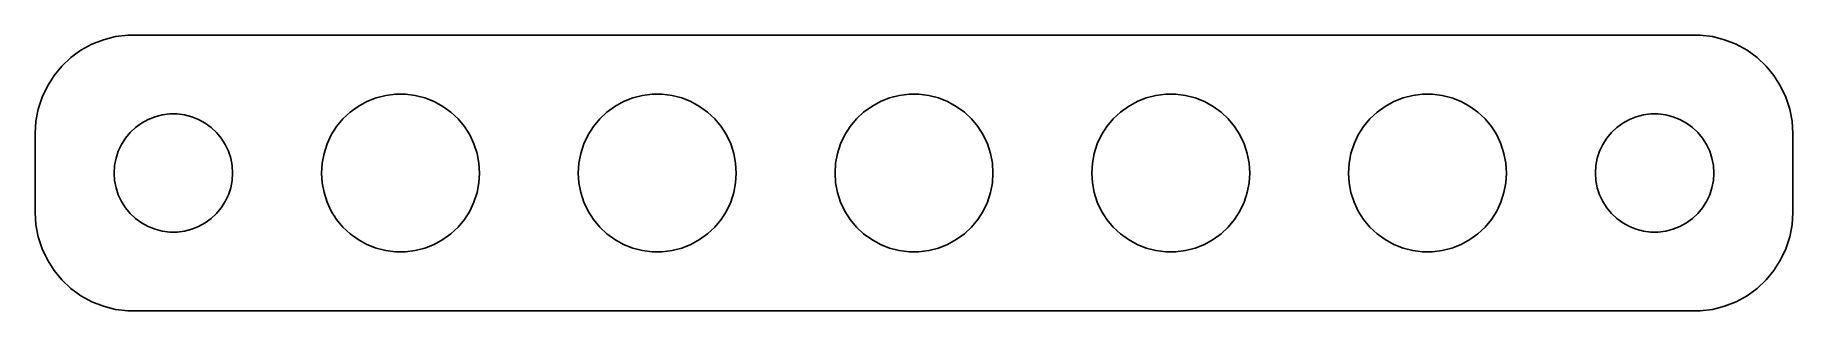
# Model space of a CAD drawing. Header units: metres. Extents: x -44.5 to 44.5, y 17 to 31.
import ezdxf

# ---------------------------------------------------------------- set-up
doc = ezdxf.new("R2010")
doc.units = ezdxf.units.M

msp = doc.modelspace()

# ---------------------------------------------------------------- linework, layer by layer
for p, q in [((-41.6289, 30.5241), (-42.1791, 30.2216)), ((-41.0451, 30.7553), (-41.6289, 30.5241)), ((-40.4369, 30.9114), (-41.0451, 30.7553)), ((-39.8139, 30.9901), (-40.4369, 30.9114)), ((39.8139, 30.9901), (-39.8139, 30.9901)), ((40.4369, 30.9114), (39.8139, 30.9901)), ((41.0451, 30.7553), (40.4369, 30.9114)), ((41.6289, 30.5241), (41.0451, 30.7553)), ((42.1791, 30.2216), (41.6289, 30.5241)), ((-43.1448, 29.4227), (-43.5451, 28.9389)), ((-42.6871, 29.8526), (-43.1448, 29.4227)), ((-42.1791, 30.2216), (-42.6871, 29.8526)), ((42.6871, 29.8526), (42.1791, 30.2216)), ((43.1448, 29.4227), (42.6871, 29.8526)), ((43.5451, 28.9389), (43.1448, 29.4227)), ((-43.5451, 28.9389), (-43.8815, 28.4088)), ((43.8815, 28.4088), (43.5451, 28.9389)), ((-44.1489, 27.8406), (-44.3429, 27.2434)), ((-43.8815, 28.4088), (-44.1489, 27.8406)), ((-28.1433, 27.3773), (-27.7031, 27.6193)), ((-27.7031, 27.6193), (-27.2361, 27.8042)), ((-27.2361, 27.8042), (-26.7495, 27.9291)), ((-26.7495, 27.9291), (-26.2512, 27.9921)), ((-26.2512, 27.9921), (-25.7488, 27.9921)), ((-25.7488, 27.9921), (-25.2505, 27.9291)), ((-25.2505, 27.9291), (-24.7639, 27.8042)), ((-24.7639, 27.8042), (-24.2969, 27.6193)), ((-24.2969, 27.6193), (-23.8567, 27.3773)), ((-15.1433, 27.3773), (-14.7031, 27.6193)), ((-14.7031, 27.6193), (-14.2361, 27.8042)), ((-14.2361, 27.8042), (-13.7495, 27.9291)), ((-13.7495, 27.9291), (-13.2512, 27.9921)), ((-13.2512, 27.9921), (-12.7488, 27.9921)), ((-12.7488, 27.9921), (-12.2505, 27.9291)), ((-12.2505, 27.9291), (-11.7639, 27.8042)), ((-11.7639, 27.8042), (-11.2969, 27.6193)), ((-11.2969, 27.6193), (-10.8567, 27.3773)), ((-2.1433, 27.3773), (-1.70311, 27.6193)), ((-1.70311, 27.6193), (-1.23605, 27.8042)), ((-1.23605, 27.8042), (-0.74951, 27.9291)), ((-0.74951, 27.9291), (-0.25116, 27.9921)), ((-0.25116, 27.9921), (0.25116, 27.9921)), ((0.25116, 27.9921), (0.74951, 27.9291)), ((0.74951, 27.9291), (1.23605, 27.8042)), ((1.23605, 27.8042), (1.70311, 27.6193)), ((1.70311, 27.6193), (2.1433, 27.3773)), ((10.8567, 27.3773), (11.2969, 27.6193)), ((11.2969, 27.6193), (11.7639, 27.8042)), ((11.7639, 27.8042), (12.2505, 27.9291)), ((12.2505, 27.9291), (12.7488, 27.9921)), ((12.7488, 27.9921), (13.2512, 27.9921)), ((13.2512, 27.9921), (13.7495, 27.9291)), ((13.7495, 27.9291), (14.2361, 27.8042)), ((14.2361, 27.8042), (14.7031, 27.6193)), ((14.7031, 27.6193), (15.1433, 27.3773)), ((23.8567, 27.3773), (24.2969, 27.6193)), ((24.2969, 27.6193), (24.7639, 27.8042)), ((24.7639, 27.8042), (25.2505, 27.9291)), ((25.2505, 27.9291), (25.7488, 27.9921)), ((25.7488, 27.9921), (26.2512, 27.9921)), ((26.2512, 27.9921), (26.7495, 27.9291)), ((26.7495, 27.9291), (27.2361, 27.8042)), ((27.2361, 27.8042), (27.7031, 27.6193)), ((27.7031, 27.6193), (28.1433, 27.3773)), ((44.1489, 27.8406), (43.8815, 28.4088)), ((44.3429, 27.2434), (44.1489, 27.8406)), ((-44.3429, 27.2434), (-44.4606, 26.6267)), ((-39.1075, 26.533), (-38.7773, 26.7145)), ((-38.7773, 26.7145), (-38.427, 26.8532)), ((-38.427, 26.8532), (-38.0621, 26.9469)), ((-38.0621, 26.9469), (-37.6884, 26.9941)), ((-37.6884, 26.9941), (-37.3116, 26.9941)), ((-37.3116, 26.9941), (-36.9379, 26.9469)), ((-36.9379, 26.9469), (-36.5729, 26.8532)), ((-36.5729, 26.8532), (-36.2227, 26.7145)), ((-36.2227, 26.7145), (-35.8925, 26.533)), ((-29.2361, 26.3511), (-28.9159, 26.7382)), ((-28.9159, 26.7382), (-28.5497, 27.082)), ((-28.5497, 27.082), (-28.1433, 27.3773)), ((-23.8567, 27.3773), (-23.4503, 27.082)), ((-23.4503, 27.082), (-23.0841, 26.7382)), ((-23.0841, 26.7382), (-22.7639, 26.3511)), ((-16.2361, 26.3511), (-15.9159, 26.7382)), ((-15.9159, 26.7382), (-15.5497, 27.082)), ((-15.5497, 27.082), (-15.1433, 27.3773)), ((-10.8567, 27.3773), (-10.4503, 27.082)), ((-10.4503, 27.082), (-10.0841, 26.7382)), ((-10.0841, 26.7382), (-9.76393, 26.3511)), ((-3.23605, 26.3511), (-2.91586, 26.7382)), ((-2.91586, 26.7382), (-2.54968, 27.082)), ((-2.54968, 27.082), (-2.1433, 27.3773)), ((2.1433, 27.3773), (2.54968, 27.082)), ((2.54968, 27.082), (2.91586, 26.7382)), ((2.91586, 26.7382), (3.23605, 26.3511)), ((9.76393, 26.3511), (10.0841, 26.7382)), ((10.0841, 26.7382), (10.4503, 27.082)), ((10.4503, 27.082), (10.8567, 27.3773)), ((15.1433, 27.3773), (15.5497, 27.082)), ((15.5497, 27.082), (15.9159, 26.7382)), ((15.9159, 26.7382), (16.2361, 26.3511)), ((22.7639, 26.3511), (23.0841, 26.7382)), ((23.0841, 26.7382), (23.4503, 27.082)), ((23.4503, 27.082), (23.8567, 27.3773)), ((28.1433, 27.3773), (28.5497, 27.082)), ((28.5497, 27.082), (28.9159, 26.7382)), ((28.9159, 26.7382), (29.2361, 26.3511)), ((35.8925, 26.533), (36.2227, 26.7145)), ((36.2227, 26.7145), (36.5729, 26.8532)), ((36.5729, 26.8532), (36.9379, 26.9469)), ((36.9379, 26.9469), (37.3116, 26.9941)), ((37.3116, 26.9941), (37.6884, 26.9941)), ((37.6884, 26.9941), (38.0621, 26.9469)), ((38.0621, 26.9469), (38.427, 26.8532)), ((38.427, 26.8532), (38.7773, 26.7145)), ((38.7773, 26.7145), (39.1075, 26.533)), ((44.4606, 26.6267), (44.3429, 27.2434)), ((-44.4606, 26.6267), (-44.5, 26)), ((-44.5, 26), (-44.5, 22)), ((-39.927, 25.7634), (-39.6869, 26.0536)), ((-39.6869, 26.0536), (-39.4123, 26.3115)), ((-39.4123, 26.3115), (-39.1075, 26.533)), ((-35.8925, 26.533), (-35.5877, 26.3115)), ((-35.5877, 26.3115), (-35.3131, 26.0536)), ((-35.3131, 26.0536), (-35.0729, 25.7634)), ((-29.7191, 25.4725), (-29.5052, 25.927)), ((-29.5052, 25.927), (-29.2361, 26.3511)), ((-22.7639, 26.3511), (-22.4948, 25.927)), ((-22.4948, 25.927), (-22.2809, 25.4725)), ((-16.7191, 25.4725), (-16.5052, 25.927)), ((-16.5052, 25.927), (-16.2361, 26.3511)), ((-9.76393, 26.3511), (-9.49477, 25.927)), ((-9.49477, 25.927), (-9.28088, 25.4725)), ((-3.7191, 25.4725), (-3.50522, 25.927)), ((-3.50522, 25.927), (-3.23605, 26.3511)), ((3.23605, 26.3511), (3.50522, 25.927)), ((3.50522, 25.927), (3.7191, 25.4725)), ((9.28088, 25.4725), (9.49477, 25.927)), ((9.49477, 25.927), (9.76393, 26.3511)), ((16.2361, 26.3511), (16.5052, 25.927)), ((16.5052, 25.927), (16.7191, 25.4725)), ((22.2809, 25.4725), (22.4948, 25.927)), ((22.4948, 25.927), (22.7639, 26.3511)), ((29.2361, 26.3511), (29.5052, 25.927)), ((29.5052, 25.927), (29.7191, 25.4725)), ((35.0729, 25.7634), (35.3131, 26.0536)), ((35.3131, 26.0536), (35.5877, 26.3115)), ((35.5877, 26.3115), (35.8925, 26.533)), ((39.1075, 26.533), (39.4123, 26.3115)), ((39.4123, 26.3115), (39.6869, 26.0536)), ((39.6869, 26.0536), (39.927, 25.7634)), ((44.5, 26), (44.4606, 26.6267)), ((44.5, 22), (44.5, 26)), ((-40.4057, 24.7461), (-40.2893, 25.1044)), ((-40.2893, 25.1044), (-40.1289, 25.4453)), ((-40.1289, 25.4453), (-39.927, 25.7634)), ((-35.0729, 25.7634), (-34.8711, 25.4453)), ((-34.8711, 25.4453), (-34.7107, 25.1044)), ((-34.7107, 25.1044), (-34.5942, 24.7461)), ((-29.9684, 24.5013), (-29.8743, 24.9948)), ((-29.8743, 24.9948), (-29.7191, 25.4725)), ((-22.2809, 25.4725), (-22.1257, 24.9948)), ((-22.1257, 24.9948), (-22.0315, 24.5013)), ((-16.9684, 24.5013), (-16.8743, 24.9948)), ((-16.8743, 24.9948), (-16.7191, 25.4725)), ((-9.28088, 25.4725), (-9.12566, 24.9948)), ((-9.12566, 24.9948), (-9.03154, 24.5013)), ((-3.96844, 24.5013), (-3.87433, 24.9948)), ((-3.87433, 24.9948), (-3.7191, 25.4725)), ((3.7191, 25.4725), (3.87433, 24.9948)), ((3.87433, 24.9948), (3.96844, 24.5013)), ((9.03154, 24.5013), (9.12566, 24.9948)), ((9.12566, 24.9948), (9.28088, 25.4725)), ((16.7191, 25.4725), (16.8743, 24.9948)), ((16.8743, 24.9948), (16.9684, 24.5013)), ((22.0315, 24.5013), (22.1257, 24.9948)), ((22.1257, 24.9948), (22.2809, 25.4725)), ((29.7191, 25.4725), (29.8743, 24.9948)), ((29.8743, 24.9948), (29.9684, 24.5013)), ((34.5942, 24.7461), (34.7107, 25.1044)), ((34.7107, 25.1044), (34.8711, 25.4453)), ((34.8711, 25.4453), (35.0729, 25.7634)), ((39.927, 25.7634), (40.1289, 25.4453)), ((40.1289, 25.4453), (40.2893, 25.1044)), ((40.2893, 25.1044), (40.4057, 24.7461)), ((-40.5, 24), (-40.4763, 24.376)), ((-40.4763, 24.376), (-40.4057, 24.7461)), ((-34.5942, 24.7461), (-34.5237, 24.376)), ((-34.5237, 24.376), (-34.5, 24)), ((-30, 24), (-29.9684, 24.5013)), ((-22.0315, 24.5013), (-22, 24)), ((-17, 24), (-16.9684, 24.5013)), ((-9.03154, 24.5013), (-9, 24)), ((-4, 24), (-3.96844, 24.5013)), ((3.96844, 24.5013), (4, 24)), ((9, 24), (9.03154, 24.5013)), ((16.9684, 24.5013), (17, 24)), ((22, 24), (22.0315, 24.5013)), ((29.9684, 24.5013), (30, 24)), ((34.5, 24), (34.5237, 24.376)), ((34.5237, 24.376), (34.5942, 24.7461)), ((40.4057, 24.7461), (40.4763, 24.376)), ((40.4763, 24.376), (40.5, 24)), ((-40.4763, 23.624), (-40.5, 24)), ((-40.4057, 23.2539), (-40.4763, 23.624)), ((-40.2893, 22.8956), (-40.4057, 23.2539)), ((-34.5942, 23.2539), (-34.7107, 22.8956)), ((-34.5237, 23.624), (-34.5942, 23.2539)), ((-34.5, 24), (-34.5237, 23.624)), ((-29.9684, 23.4987), (-30, 24)), ((-29.8743, 23.0052), (-29.9684, 23.4987)), ((-22.0315, 23.4987), (-22.1257, 23.0052)), ((-22, 24), (-22.0315, 23.4987)), ((-16.9684, 23.4987), (-17, 24)), ((-16.8743, 23.0052), (-16.9684, 23.4987)), ((-9.03154, 23.4987), (-9.12566, 23.0052)), ((-9, 24), (-9.03154, 23.4987)), ((-3.96844, 23.4987), (-4, 24)), ((-3.87433, 23.0052), (-3.96844, 23.4987)), ((3.96844, 23.4987), (3.87433, 23.0052)), ((4, 24), (3.96844, 23.4987)), ((9.03154, 23.4987), (9, 24)), ((9.12566, 23.0052), (9.03154, 23.4987)), ((16.9684, 23.4987), (16.8743, 23.0052)), ((17, 24), (16.9684, 23.4987)), ((22.0315, 23.4987), (22, 24)), ((22.1257, 23.0052), (22.0315, 23.4987)), ((29.9684, 23.4987), (29.8743, 23.0052)), ((30, 24), (29.9684, 23.4987)), ((34.5237, 23.624), (34.5, 24)), ((34.5942, 23.2539), (34.5237, 23.624)), ((34.7107, 22.8956), (34.5942, 23.2539)), ((40.4057, 23.2539), (40.2893, 22.8956)), ((40.4763, 23.624), (40.4057, 23.2539)), ((40.5, 24), (40.4763, 23.624)), ((-40.1289, 22.5547), (-40.2893, 22.8956)), ((-39.927, 22.2366), (-40.1289, 22.5547)), ((-34.8711, 22.5547), (-35.0729, 22.2366)), ((-34.7107, 22.8956), (-34.8711, 22.5547)), ((-29.7191, 22.5275), (-29.8743, 23.0052)), ((-29.5052, 22.073), (-29.7191, 22.5275)), ((-22.2809, 22.5275), (-22.4948, 22.073)), ((-22.1257, 23.0052), (-22.2809, 22.5275)), ((-16.7191, 22.5275), (-16.8743, 23.0052)), ((-16.5052, 22.073), (-16.7191, 22.5275)), ((-9.28088, 22.5275), (-9.49477, 22.073)), ((-9.12566, 23.0052), (-9.28088, 22.5275)), ((-3.7191, 22.5275), (-3.87433, 23.0052)), ((-3.50522, 22.073), (-3.7191, 22.5275)), ((3.7191, 22.5275), (3.50522, 22.073)), ((3.87433, 23.0052), (3.7191, 22.5275)), ((9.28088, 22.5275), (9.12566, 23.0052)), ((9.49477, 22.073), (9.28088, 22.5275)), ((16.7191, 22.5275), (16.5052, 22.073)), ((16.8743, 23.0052), (16.7191, 22.5275)), ((22.2809, 22.5275), (22.1257, 23.0052)), ((22.4948, 22.073), (22.2809, 22.5275)), ((29.7191, 22.5275), (29.5052, 22.073)), ((29.8743, 23.0052), (29.7191, 22.5275)), ((34.8711, 22.5547), (34.7107, 22.8956)), ((35.0729, 22.2366), (34.8711, 22.5547)), ((40.1289, 22.5547), (39.927, 22.2366)), ((40.2893, 22.8956), (40.1289, 22.5547)), ((-44.5, 22), (-44.4606, 21.3733)), ((-44.4606, 21.3733), (-44.3429, 20.7566)), ((-39.6869, 21.9464), (-39.927, 22.2366)), ((-39.4123, 21.6885), (-39.6869, 21.9464)), ((-39.1075, 21.467), (-39.4123, 21.6885)), ((-38.7773, 21.2855), (-39.1075, 21.467)), ((-35.8925, 21.467), (-36.2227, 21.2855)), ((-35.5877, 21.6885), (-35.8925, 21.467)), ((-35.3131, 21.9464), (-35.5877, 21.6885)), ((-35.0729, 22.2366), (-35.3131, 21.9464)), ((-29.2361, 21.6489), (-29.5052, 22.073)), ((-28.9159, 21.2618), (-29.2361, 21.6489)), ((-22.7639, 21.6489), (-23.0841, 21.2618)), ((-22.4948, 22.073), (-22.7639, 21.6489)), ((-16.2361, 21.6489), (-16.5052, 22.073)), ((-15.9159, 21.2618), (-16.2361, 21.6489)), ((-9.76393, 21.6489), (-10.0841, 21.2618)), ((-9.49477, 22.073), (-9.76393, 21.6489)), ((-3.23605, 21.6489), (-3.50522, 22.073)), ((-2.91586, 21.2618), (-3.23605, 21.6489)), ((3.23605, 21.6489), (2.91586, 21.2618)), ((3.50522, 22.073), (3.23605, 21.6489)), ((9.76393, 21.6489), (9.49477, 22.073)), ((10.0841, 21.2618), (9.76393, 21.6489)), ((16.2361, 21.6489), (15.9159, 21.2618)), ((16.5052, 22.073), (16.2361, 21.6489)), ((22.7639, 21.6489), (22.4948, 22.073)), ((23.0841, 21.2618), (22.7639, 21.6489)), ((29.2361, 21.6489), (28.9159, 21.2618)), ((29.5052, 22.073), (29.2361, 21.6489)), ((35.3131, 21.9464), (35.0729, 22.2366)), ((35.5877, 21.6885), (35.3131, 21.9464)), ((35.8925, 21.467), (35.5877, 21.6885)), ((36.2227, 21.2855), (35.8925, 21.467)), ((39.1075, 21.467), (38.7773, 21.2855)), ((39.4123, 21.6885), (39.1075, 21.467)), ((39.6869, 21.9464), (39.4123, 21.6885)), ((39.927, 22.2366), (39.6869, 21.9464)), ((44.3429, 20.7566), (44.4606, 21.3733)), ((44.4606, 21.3733), (44.5, 22)), ((-44.3429, 20.7566), (-44.1489, 20.1594)), ((-38.427, 21.1468), (-38.7773, 21.2855)), ((-38.0621, 21.0531), (-38.427, 21.1468)), ((-37.6884, 21.0059), (-38.0621, 21.0531)), ((-37.3116, 21.0059), (-37.6884, 21.0059)), ((-36.9379, 21.0531), (-37.3116, 21.0059)), ((-36.5729, 21.1468), (-36.9379, 21.0531)), ((-36.2227, 21.2855), (-36.5729, 21.1468)), ((-28.5497, 20.918), (-28.9159, 21.2618)), ((-28.1433, 20.6227), (-28.5497, 20.918)), ((-27.7031, 20.3807), (-28.1433, 20.6227)), ((-23.8567, 20.6227), (-24.2969, 20.3807)), ((-23.4503, 20.918), (-23.8567, 20.6227)), ((-23.0841, 21.2618), (-23.4503, 20.918)), ((-15.5497, 20.918), (-15.9159, 21.2618)), ((-15.1433, 20.6227), (-15.5497, 20.918)), ((-14.7031, 20.3807), (-15.1433, 20.6227)), ((-10.8567, 20.6227), (-11.2969, 20.3807)), ((-10.4503, 20.918), (-10.8567, 20.6227)), ((-10.0841, 21.2618), (-10.4503, 20.918)), ((-2.54968, 20.918), (-2.91586, 21.2618)), ((-2.1433, 20.6227), (-2.54968, 20.918)), ((-1.70311, 20.3807), (-2.1433, 20.6227)), ((2.1433, 20.6227), (1.70311, 20.3807)), ((2.54968, 20.918), (2.1433, 20.6227)), ((2.91586, 21.2618), (2.54968, 20.918)), ((10.4503, 20.918), (10.0841, 21.2618)), ((10.8567, 20.6227), (10.4503, 20.918)), ((11.2969, 20.3807), (10.8567, 20.6227)), ((15.1433, 20.6227), (14.7031, 20.3807)), ((15.5497, 20.918), (15.1433, 20.6227)), ((15.9159, 21.2618), (15.5497, 20.918)), ((23.4503, 20.918), (23.0841, 21.2618)), ((23.8567, 20.6227), (23.4503, 20.918)), ((24.2969, 20.3807), (23.8567, 20.6227)), ((28.1433, 20.6227), (27.7031, 20.3807)), ((28.5497, 20.918), (28.1433, 20.6227)), ((28.9159, 21.2618), (28.5497, 20.918)), ((36.5729, 21.1468), (36.2227, 21.2855)), ((36.9379, 21.0531), (36.5729, 21.1468)), ((37.3116, 21.0059), (36.9379, 21.0531)), ((37.6884, 21.0059), (37.3116, 21.0059)), ((38.0621, 21.0531), (37.6884, 21.0059)), ((38.427, 21.1468), (38.0621, 21.0531)), ((38.7773, 21.2855), (38.427, 21.1468)), ((44.1489, 20.1594), (44.3429, 20.7566)), ((-44.1489, 20.1594), (-43.8815, 19.5912)), ((-43.8815, 19.5912), (-43.5451, 19.0611)), ((-27.2361, 20.1958), (-27.7031, 20.3807)), ((-26.7495, 20.0709), (-27.2361, 20.1958)), ((-26.2512, 20.0079), (-26.7495, 20.0709)), ((-25.7488, 20.0079), (-26.2512, 20.0079)), ((-25.2505, 20.0709), (-25.7488, 20.0079)), ((-24.7639, 20.1958), (-25.2505, 20.0709)), ((-24.2969, 20.3807), (-24.7639, 20.1958)), ((-14.2361, 20.1958), (-14.7031, 20.3807)), ((-13.7495, 20.0709), (-14.2361, 20.1958)), ((-13.2512, 20.0079), (-13.7495, 20.0709)), ((-12.7488, 20.0079), (-13.2512, 20.0079)), ((-12.2505, 20.0709), (-12.7488, 20.0079)), ((-11.7639, 20.1958), (-12.2505, 20.0709)), ((-11.2969, 20.3807), (-11.7639, 20.1958)), ((-1.23605, 20.1958), (-1.70311, 20.3807)), ((-0.74951, 20.0709), (-1.23605, 20.1958)), ((-0.25116, 20.0079), (-0.74951, 20.0709)), ((0.25116, 20.0079), (-0.25116, 20.0079)), ((0.74951, 20.0709), (0.25116, 20.0079)), ((1.23605, 20.1958), (0.74951, 20.0709)), ((1.70311, 20.3807), (1.23605, 20.1958)), ((11.7639, 20.1958), (11.2969, 20.3807)), ((12.2505, 20.0709), (11.7639, 20.1958)), ((12.7488, 20.0079), (12.2505, 20.0709)), ((13.2512, 20.0079), (12.7488, 20.0079)), ((13.7495, 20.0709), (13.2512, 20.0079)), ((14.2361, 20.1958), (13.7495, 20.0709)), ((14.7031, 20.3807), (14.2361, 20.1958)), ((24.7639, 20.1958), (24.2969, 20.3807)), ((25.2505, 20.0709), (24.7639, 20.1958)), ((25.7488, 20.0079), (25.2505, 20.0709)), ((26.2512, 20.0079), (25.7488, 20.0079)), ((26.7495, 20.0709), (26.2512, 20.0079)), ((27.2361, 20.1958), (26.7495, 20.0709)), ((27.7031, 20.3807), (27.2361, 20.1958)), ((43.5451, 19.0611), (43.8815, 19.5912)), ((43.8815, 19.5912), (44.1489, 20.1594)), ((-43.5451, 19.0611), (-43.1448, 18.5773)), ((43.1448, 18.5773), (43.5451, 19.0611)), ((-43.1448, 18.5773), (-42.6871, 18.1474)), ((-42.6871, 18.1474), (-42.1791, 17.7784)), ((42.1791, 17.7784), (42.6871, 18.1474)), ((42.6871, 18.1474), (43.1448, 18.5773)), ((-42.1791, 17.7784), (-41.6289, 17.4759)), ((-41.6289, 17.4759), (-41.0451, 17.2447)), ((-41.0451, 17.2447), (-40.4369, 17.0886)), ((-40.4369, 17.0886), (-39.8139, 17.0099)), ((-39.8139, 17.0099), (39.8139, 17.0099)), ((39.8139, 17.0099), (40.4369, 17.0886)), ((40.4369, 17.0886), (41.0451, 17.2447)), ((41.0451, 17.2447), (41.6289, 17.4759)), ((41.6289, 17.4759), (42.1791, 17.7784))]:
    msp.add_line(p, q)

doc.saveas('drawing.dxf')
